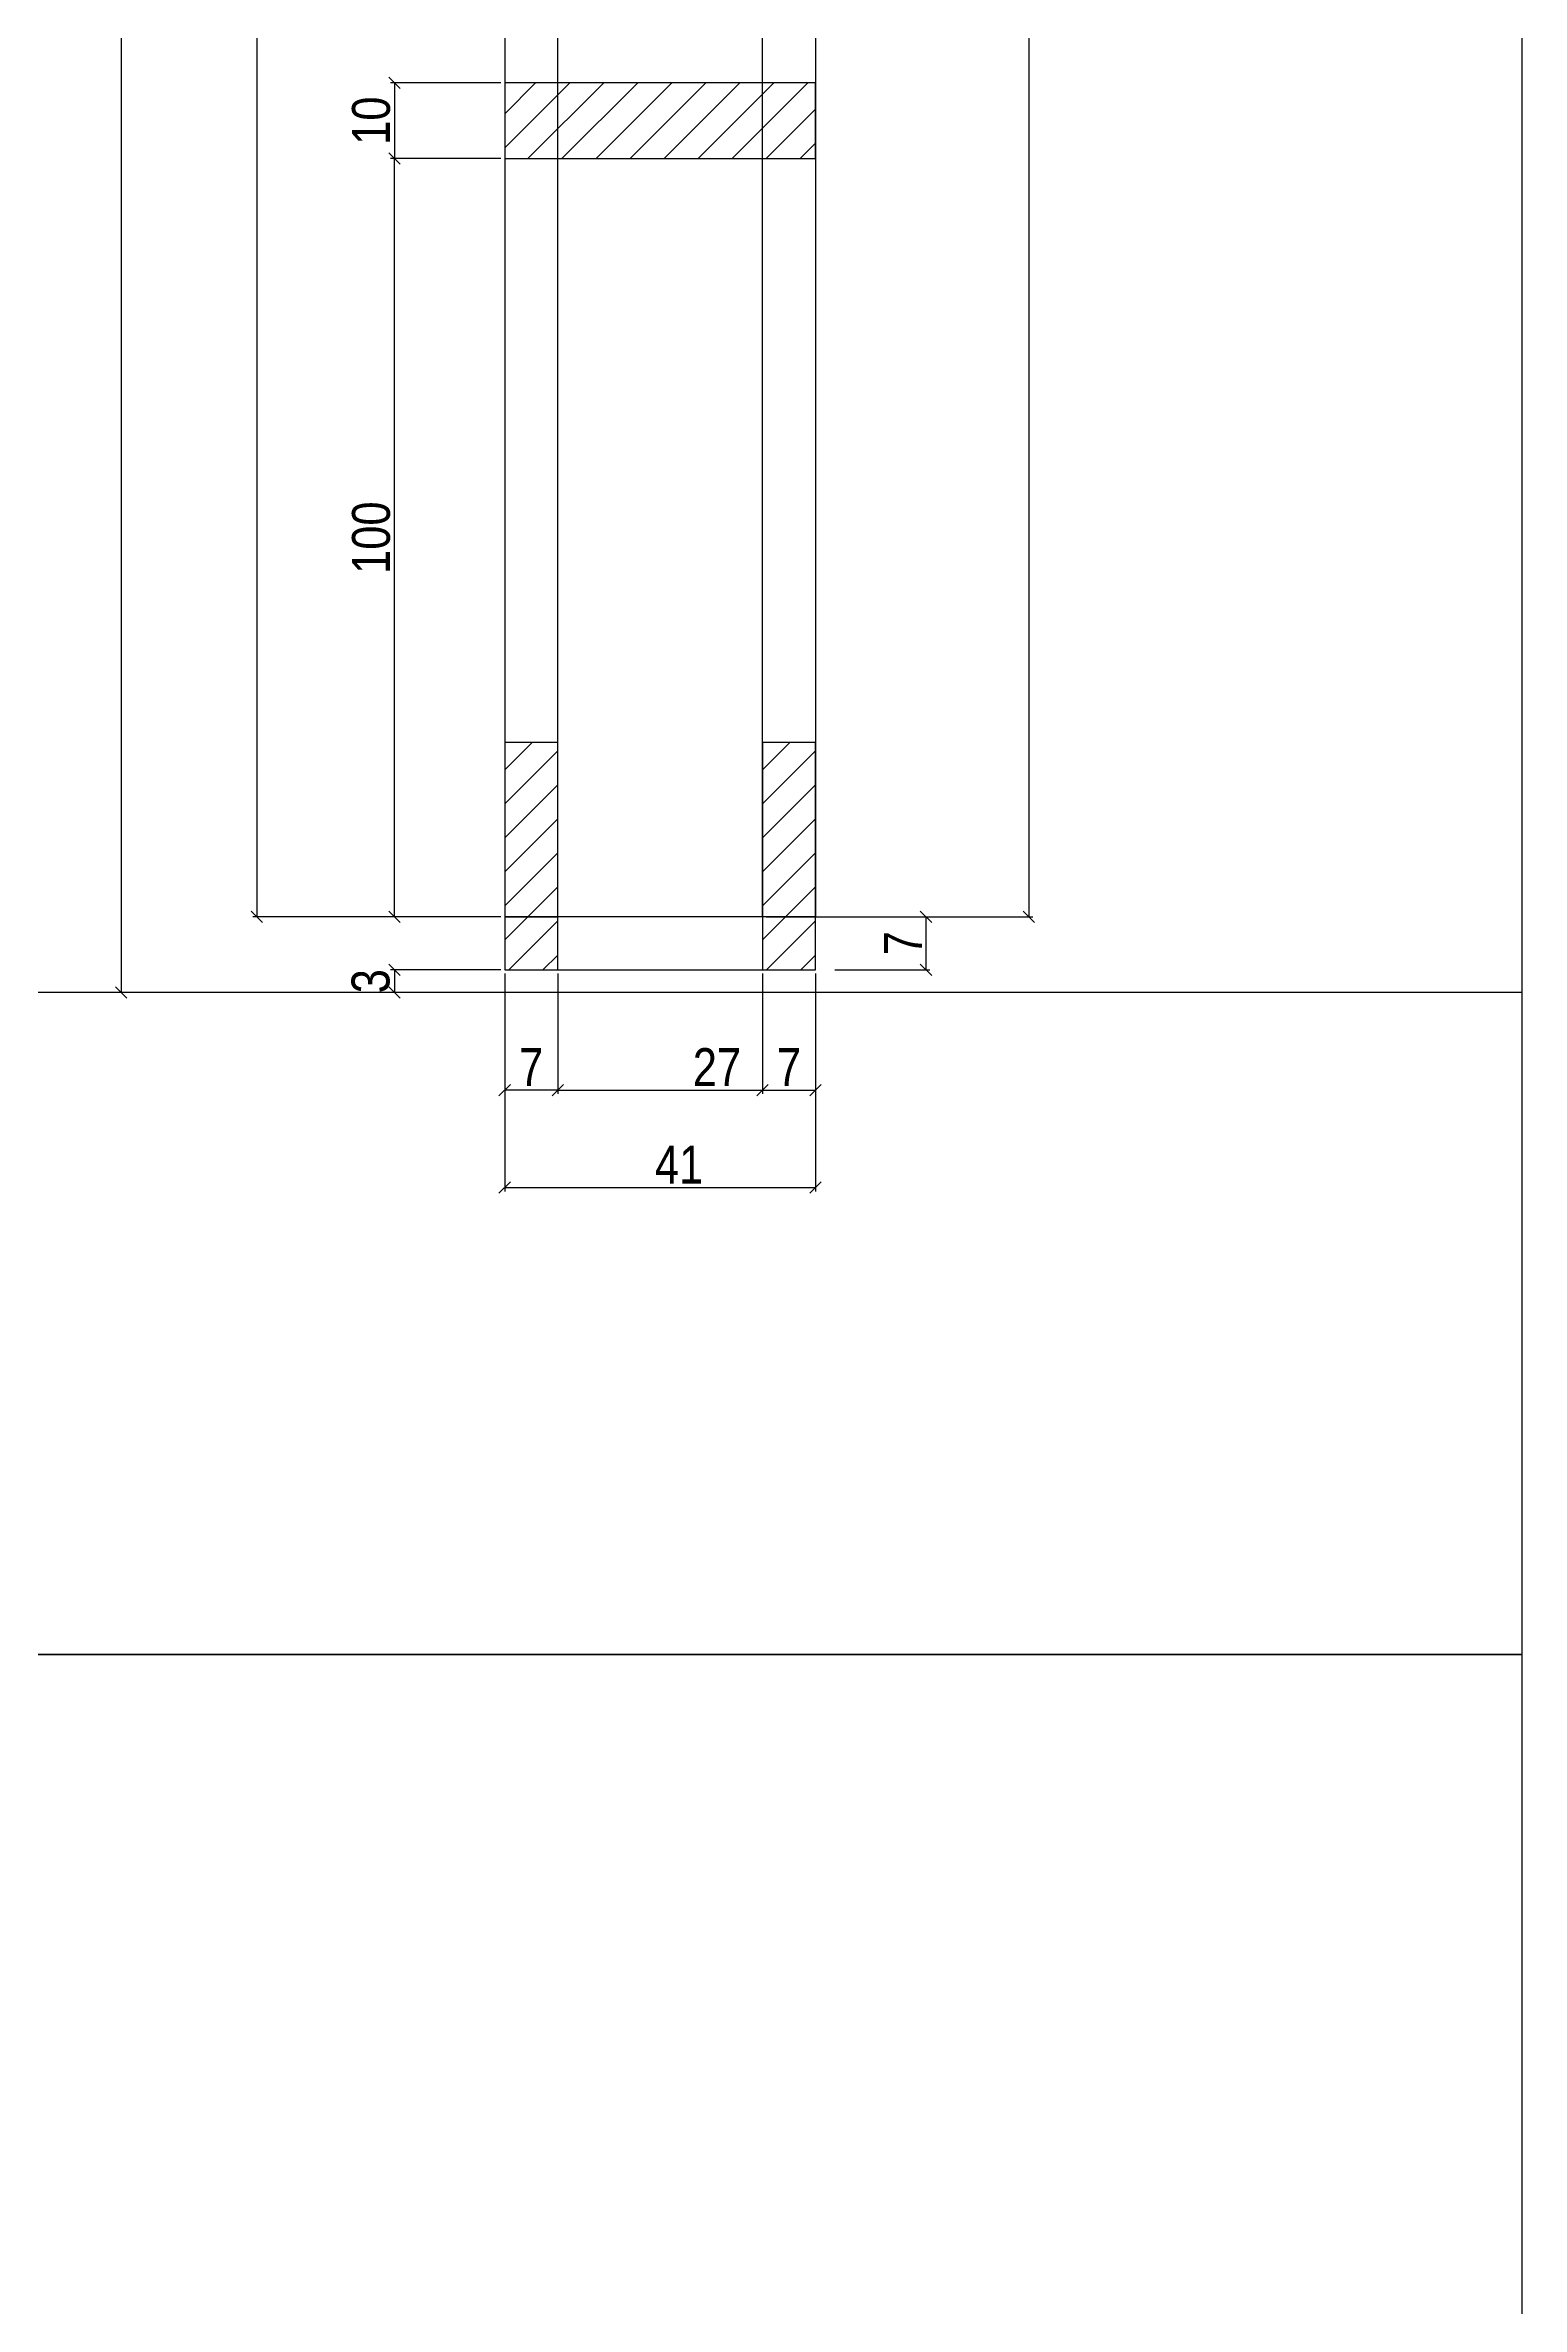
# Model space of a CAD drawing. Extents: x 15230 to 29563, y 3128 to 7338.
# Drawn here: x 18444 to 18833, y 4427 to 5023 of the extents above; entities that cross this region are included whole.
import ezdxf

# ---------------------------------------------------------------- set-up
doc = ezdxf.new("R2010")
doc.units = 0
for name, color, linetype in [('COTA', 241, 'Continuous'), ('TIRAS REESCORAMENTO', 252, 'Continuous'), ('VIGAS', 3, 'Continuous')]:
    doc.layers.add(name, color=color, linetype=linetype)
doc.styles.add('COTA TECNICA 2X', font='techl___.ttf', dxfattribs={"height": 10})
doc.dimstyles.new('SECAO', dxfattribs={"dimscale": 0.333333, "dimtxt": 5, "dimasz": 9, "dimexe": 3, "dimexo": 3, "dimgap": 3, "dimtad": 1, "dimdec": 1, "dimlfac": 0.5, "dimzin": 12, "dimdsep": 46, "dimtxsty": 'COTA TECNICA 2X', "dimblk1": 'OBLIQUE', "dimblk2": 'OBLIQUE', "dimsah": 1, "dimcen": 0.9, "dimclrd": 4, "dimclre": 4, "dimclrt": 240, "dimadec": 1, "dimazin": 3, "dimtfac": 1, "dimtdec": 1, "dimtmove": 0, "dimatfit": 3, "dimfxl": 1, "dimtolj": 1, "dimtzin": 12, "dimarcsym": 0})

# ---------------------------------------------------------------- blocks, each defined once
blk = doc.blocks.new('_Oblique')
at = {"color": 0, "linetype": 'ByBlock', "lineweight": -2}
blk.add_line((-0.5, -0.5), (0.5, 0.5), dxfattribs=at)
blk = doc.blocks.new('*D83')
at = {"layer": 'COTA', "color": 4, "lineweight": -2, "transparency": 16777216}
for p, q in [((18563.94, 5339.48), (18498.54, 5339.48)), ((18499.54, 5339.48), (18499.54, 4793.39)), ((18563.94, 4793.39), (18498.54, 4793.39))]:
    blk.add_line(p, q, dxfattribs=at)
at = {"layer": 'DEFPOINTS', "color": 0, "transparency": 16777216}
for p in [(18564.94, 5339.48), (18499.54, 4793.39), (18564.94, 4793.39)]:
    blk.add_point(p, dxfattribs=at)
at = {"layer": 'COTA', "color": 4, "lineweight": -2, "transparency": 16777216, "xscale": 3, "yscale": 3, "zscale": 3}
for p, rotation in [((18499.54, 5339.48), 90), ((18499.54, 4793.39), 270)]:
    blk.add_blockref('_Oblique', p, dxfattribs=dict(at, rotation=rotation))
at = {"layer": 'COTA', "color": 240, "transparency": 16777216, "insert": (18493.32, 5066.44), "char_height": 10, "attachment_point": 5, "rotation": 90, "style": 'COTA TECNICA 2X'}
blk.add_mtext('\\A1;273', dxfattribs=at)
blk = doc.blocks.new('*D84')
at = {"layer": 'COTA', "color": 4, "lineweight": -2, "transparency": 16777216}
for p, q in [((18564.94, 4778.39), (18564.94, 4720.93)), ((18646.94, 4778.39), (18646.94, 4720.93)), ((18564.94, 4721.93), (18646.94, 4721.93))]:
    blk.add_line(p, q, dxfattribs=at)
at = {"layer": 'DEFPOINTS', "color": 0, "transparency": 16777216}
for p in [(18564.94, 4779.39), (18646.94, 4779.39), (18646.94, 4721.93)]:
    blk.add_point(p, dxfattribs=at)
at = {"layer": 'COTA', "color": 4, "lineweight": -2, "transparency": 16777216, "xscale": 3, "yscale": 3, "zscale": 3, "rotation": 180}
blk.add_blockref('_Oblique', (18564.94, 4721.93), dxfattribs=at)
at = {"layer": 'COTA', "color": 4, "lineweight": -2, "transparency": 16777216, "xscale": 3, "yscale": 3, "zscale": 3}
blk.add_blockref('_Oblique', (18646.94, 4721.93), dxfattribs=at)
at = {"layer": 'COTA', "color": 240, "transparency": 16777216, "insert": (18610.94, 4728.01), "char_height": 10, "attachment_point": 5, "style": 'COTA TECNICA 2X'}
blk.add_mtext('\\A1;41', dxfattribs=at)
blk = doc.blocks.new('*D85')
at = {"layer": 'COTA', "color": 4, "lineweight": -2, "transparency": 16777216}
for p, q in [((18578.94, 4778.39), (18578.94, 4746.65)), ((18632.94, 4778.39), (18632.94, 4746.65)), ((18578.94, 4747.65), (18632.94, 4747.65))]:
    blk.add_line(p, q, dxfattribs=at)
at = {"layer": 'DEFPOINTS', "color": 0, "transparency": 16777216}
for p in [(18578.94, 4779.39), (18632.94, 4779.39), (18632.94, 4747.65)]:
    blk.add_point(p, dxfattribs=at)
at = {"layer": 'COTA', "color": 4, "lineweight": -2, "transparency": 16777216, "xscale": 3, "yscale": 3, "zscale": 3, "rotation": 180}
blk.add_blockref('_Oblique', (18578.94, 4747.65), dxfattribs=at)
at = {"layer": 'COTA', "color": 4, "lineweight": -2, "transparency": 16777216, "xscale": 3, "yscale": 3, "zscale": 3}
blk.add_blockref('_Oblique', (18632.94, 4747.65), dxfattribs=at)
at = {"layer": 'COTA', "color": 240, "transparency": 16777216, "insert": (18620.94, 4753.72), "char_height": 10, "attachment_point": 5, "style": 'COTA TECNICA 2X'}
blk.add_mtext('\\A1;27', dxfattribs=at)
blk = doc.blocks.new('*D86')
at = {"layer": 'COTA', "color": 4, "lineweight": -2, "transparency": 16777216}
blk.add_line((18632.94, 4747.65), (18646.94, 4747.65), dxfattribs=at)
at = {"layer": 'DEFPOINTS', "color": 0, "transparency": 16777216}
for p in [(18632.94, 4747.65), (18646.94, 4747.65), (18646.94, 4747.65)]:
    blk.add_point(p, dxfattribs=at)
at = {"layer": 'COTA', "color": 4, "lineweight": -2, "transparency": 16777216, "xscale": 3, "yscale": 3, "zscale": 3, "rotation": 180}
blk.add_blockref('_Oblique', (18632.94, 4747.65), dxfattribs=at)
at = {"layer": 'COTA', "color": 4, "lineweight": -2, "transparency": 16777216, "xscale": 3, "yscale": 3, "zscale": 3}
blk.add_blockref('_Oblique', (18646.94, 4747.65), dxfattribs=at)
at = {"layer": 'COTA', "color": 240, "transparency": 16777216, "insert": (18639.94, 4753.72), "char_height": 10, "attachment_point": 5, "style": 'COTA TECNICA 2X'}
blk.add_mtext('\\A1;7', dxfattribs=at)
blk = doc.blocks.new('*D87')
at = {"layer": 'COTA', "color": 4, "lineweight": -2, "transparency": 16777216}
blk.add_line((18578.94, 4747.65), (18564.94, 4747.65), dxfattribs=at)
at = {"layer": 'DEFPOINTS', "color": 0, "transparency": 16777216}
for p in [(18564.94, 4747.65), (18564.94, 4747.65), (18578.94, 4747.65)]:
    blk.add_point(p, dxfattribs=at)
at = {"layer": 'COTA', "color": 4, "lineweight": -2, "transparency": 16777216, "xscale": 3, "yscale": 3, "zscale": 3, "rotation": 180}
blk.add_blockref('_Oblique', (18564.94, 4747.65), dxfattribs=at)
at = {"layer": 'COTA', "color": 4, "lineweight": -2, "transparency": 16777216, "xscale": 3, "yscale": 3, "zscale": 3}
blk.add_blockref('_Oblique', (18578.94, 4747.65), dxfattribs=at)
at = {"layer": 'COTA', "color": 240, "transparency": 16777216, "insert": (18571.94, 4753.72), "char_height": 10, "attachment_point": 5, "style": 'COTA TECNICA 2X'}
blk.add_mtext('\\A1;7', dxfattribs=at)
blk = doc.blocks.new('*D88')
at = {"layer": 'COTA', "color": 4, "lineweight": -2, "transparency": 16777216}
for p, q in [((18563.94, 5013.41), (18534.84, 5013.41)), ((18535.84, 5013.41), (18535.84, 4993.41)), ((18563.94, 4993.41), (18534.84, 4993.41))]:
    blk.add_line(p, q, dxfattribs=at)
at = {"layer": 'DEFPOINTS', "color": 0, "transparency": 16777216}
for p in [(18564.94, 5013.41), (18535.84, 4993.41), (18564.94, 4993.41)]:
    blk.add_point(p, dxfattribs=at)
at = {"layer": 'COTA', "color": 4, "lineweight": -2, "transparency": 16777216, "xscale": 3, "yscale": 3, "zscale": 3}
for p, rotation in [((18535.84, 5013.41), 90), ((18535.84, 4993.41), 270)]:
    blk.add_blockref('_Oblique', p, dxfattribs=dict(at, rotation=rotation))
at = {"layer": 'COTA', "color": 240, "transparency": 16777216, "insert": (18529.74, 5003.41), "char_height": 10, "attachment_point": 5, "rotation": 90, "style": 'COTA TECNICA 2X'}
blk.add_mtext('\\A1;10', dxfattribs=at)
blk = doc.blocks.new('*D91')
at = {"layer": 'COTA', "color": 4, "lineweight": -2, "transparency": 16777216}
for p, q in [((18577.94, 5345.48), (18462.74, 5345.48)), ((18463.74, 5345.48), (18463.74, 4773.39)), ((18563.94, 4773.39), (18462.74, 4773.39))]:
    blk.add_line(p, q, dxfattribs=at)
at = {"layer": 'DEFPOINTS', "color": 0, "transparency": 16777216}
for p in [(18578.94, 5345.48), (18463.74, 4773.39), (18564.94, 4773.39)]:
    blk.add_point(p, dxfattribs=at)
at = {"layer": 'COTA', "color": 4, "lineweight": -2, "transparency": 16777216, "xscale": 3, "yscale": 3, "zscale": 3}
for p, rotation in [((18463.74, 5345.48), 90), ((18463.74, 4773.39), 270)]:
    blk.add_blockref('_Oblique', p, dxfattribs=dict(at, rotation=rotation))
at = {"layer": 'COTA', "color": 240, "transparency": 16777216, "insert": (18457.62, 5059.44), "char_height": 10, "attachment_point": 5, "rotation": 90, "style": 'COTA TECNICA 2X'}
blk.add_mtext('\\A1;286', dxfattribs=at)
blk = doc.blocks.new('*D92')
at = {"layer": 'COTA', "color": 4, "lineweight": -2, "transparency": 16777216}
for p, q in [((18563.94, 4779.39), (18534.84, 4779.39)), ((18535.84, 4779.39), (18535.84, 4773.39)), ((18563.94, 4773.39), (18534.84, 4773.39))]:
    blk.add_line(p, q, dxfattribs=at)
at = {"layer": 'DEFPOINTS', "color": 0, "transparency": 16777216}
for p in [(18564.94, 4779.39), (18535.84, 4773.39), (18564.94, 4773.39)]:
    blk.add_point(p, dxfattribs=at)
at = {"layer": 'COTA', "color": 4, "lineweight": -2, "transparency": 16777216, "xscale": 3, "yscale": 3, "zscale": 3}
for p, rotation in [((18535.84, 4779.39), 90), ((18535.84, 4773.39), 270)]:
    blk.add_blockref('_Oblique', p, dxfattribs=dict(at, rotation=rotation))
at = {"layer": 'COTA', "color": 240, "transparency": 16777216, "insert": (18529.62, 4776.39), "char_height": 10, "attachment_point": 5, "rotation": 90, "style": 'COTA TECNICA 2X'}
blk.add_mtext('\\A1;3', dxfattribs=at)
blk = doc.blocks.new('*D95')
at = {"layer": 'COTA', "color": 4, "lineweight": -2, "transparency": 16777216}
for p, q in [((18563.94, 4993.41), (18534.84, 4993.41)), ((18535.84, 4793.39), (18535.84, 4993.41)), ((18562.94, 4793.39), (18534.84, 4793.39))]:
    blk.add_line(p, q, dxfattribs=at)
at = {"layer": 'DEFPOINTS', "color": 0, "transparency": 16777216}
for p in [(18535.84, 4993.41), (18564.94, 4993.41), (18563.94, 4793.39)]:
    blk.add_point(p, dxfattribs=at)
at = {"layer": 'COTA', "color": 4, "lineweight": -2, "transparency": 16777216, "xscale": 3, "yscale": 3, "zscale": 3}
for p, rotation in [((18535.84, 4993.41), 90), ((18535.84, 4793.39), 270)]:
    blk.add_blockref('_Oblique', p, dxfattribs=dict(at, rotation=rotation))
at = {"layer": 'COTA', "color": 240, "transparency": 16777216, "insert": (18529.74, 4893.4), "char_height": 10, "attachment_point": 5, "rotation": 90, "style": 'COTA TECNICA 2X'}
blk.add_mtext('\\A1;100', dxfattribs=at)
blk = doc.blocks.new('*D97')
at = {"layer": 'COTA', "color": 4, "lineweight": -2, "transparency": 16777216}
for p, q in [((18648.94, 5311.36), (18704.24, 5311.36)), ((18703.24, 5311.36), (18703.24, 4793.39)), ((18648.94, 4793.39), (18704.24, 4793.39))]:
    blk.add_line(p, q, dxfattribs=at)
at = {"layer": 'DEFPOINTS', "color": 0, "transparency": 16777216}
for p in [(18647.94, 5311.36), (18647.94, 4793.39), (18703.24, 4793.39)]:
    blk.add_point(p, dxfattribs=at)
at = {"layer": 'COTA', "color": 4, "lineweight": -2, "transparency": 16777216, "xscale": 3, "yscale": 3, "zscale": 3}
for p, rotation in [((18703.24, 5311.36), 90), ((18703.24, 4793.39), 270)]:
    blk.add_blockref('_Oblique', p, dxfattribs=dict(at, rotation=rotation))
at = {"layer": 'COTA', "color": 240, "transparency": 16777216, "insert": (18697.1, 5052.37), "char_height": 10, "attachment_point": 5, "rotation": 90, "style": 'COTA TECNICA 2X'}
blk.add_mtext('\\A1;259', dxfattribs=at)
blk = doc.blocks.new('*D98')
at = {"layer": 'COTA', "color": 4, "lineweight": -2, "transparency": 16777216}
for p, q in [((18633.94, 4793.39), (18677.09, 4793.39)), ((18676.09, 4793.39), (18676.09, 4779.39)), ((18652, 4779.39), (18677.09, 4779.39))]:
    blk.add_line(p, q, dxfattribs=at)
at = {"layer": 'DEFPOINTS', "color": 0, "transparency": 16777216}
for p in [(18632.94, 4793.39), (18651, 4779.39), (18676.09, 4779.39)]:
    blk.add_point(p, dxfattribs=at)
at = {"layer": 'COTA', "color": 4, "lineweight": -2, "transparency": 16777216, "xscale": 3, "yscale": 3, "zscale": 3}
for p, rotation in [((18676.09, 4793.39), 90), ((18676.09, 4779.39), 270)]:
    blk.add_blockref('_Oblique', p, dxfattribs=dict(at, rotation=rotation))
at = {"layer": 'COTA', "color": 240, "transparency": 16777216, "insert": (18670.02, 4786.39), "char_height": 10, "attachment_point": 5, "rotation": 90, "style": 'COTA TECNICA 2X'}
blk.add_mtext('\\A1;7', dxfattribs=at)

msp = doc.modelspace()

# ---------------------------------------------------------------- hatches: boundary and pattern name
at = {"layer": 'COTA'}
h = msp.add_hatch(dxfattribs=at)
h.set_pattern_fill('ANSI31', color=256, scale=2, style=0)
h.set_pattern_definition([(45, (-5016.9094, -193107.891), (-4.49012806, 4.49012806), [])])
h.paths.add_polyline_path([(18646.94, 4993.41), (18646.94, 5013.41), (18564.94, 5013.41), (18564.94, 4993.41)])
h = msp.add_hatch(dxfattribs=at)
h.set_pattern_fill('ANSI31', color=256, scale=2, style=0)
h.set_pattern_definition([(45, (-1279.276, -1029.802), (-4.490128, 4.490128), [])])
h.paths.add_polyline_path([(18564.94, 4779.39), (18578.94, 4779.39), (18578.94, 4839.39), (18564.94, 4839.39)])
h = msp.add_hatch(dxfattribs=at)
h.set_pattern_fill('ANSI31', color=256, scale=2, style=0)
h.set_pattern_definition([(45, (-1211.276, -1029.802), (-4.490128, 4.490128), [])])
h.paths.add_polyline_path([(18632.94, 4779.39), (18646.94, 4779.39), (18646.94, 4839.39), (18632.94, 4839.39)])

# ---------------------------------------------------------------- linework, layer by layer
at = {"linetype": 'Continuous'}
for points in [[(18564.94, 4793.39), (18578.94, 4793.39), (18578.94, 5339.48), (18564.94, 5339.48)], [(18564.94, 4779.39), (18578.94, 4779.39), (18578.94, 4839.39), (18564.94, 4839.39)], [(18632.94, 4779.39), (18646.94, 4779.39), (18646.94, 4839.39), (18632.94, 4839.39)]]:
    msp.add_lwpolyline(points, close=True, dxfattribs=at)
for points in [[(18632.94, 5234.43), (18632.94, 5311.36), (18646.94, 5311.36), (18646.94, 4793.39), (18632.94, 4793.39), (18632.94, 5234.43)], [(18564.94, 4993.41), (18646.94, 4993.41), (18646.94, 5013.41), (18564.94, 5013.41), (18564.94, 4993.41)], [(18586.94, 4779.39), (18646.94, 4779.39), (18646.94, 4793.39), (18564.94, 4793.39), (18564.94, 4779.39), (18586.94, 4779.39)]]:
    msp.add_lwpolyline(points, dxfattribs=at)
at = {"layer": 'TIRAS REESCORAMENTO', "linetype": 'ByBlock'}
msp.add_line((18833.27, 4773.39), (18208.99, 4773.39), dxfattribs=at)
at = {"layer": 'VIGAS'}
for points in [[(18833.27, 4598.78), (18208.99, 4598.78), (18208.99, 5563.56), (18833.27, 5563.56)], [(18833.27, 3633.99), (18208.99, 3633.99), (18208.99, 4598.78), (18833.27, 4598.78)]]:
    msp.add_lwpolyline(points, close=True, dxfattribs=at)

# ---------------------------------------------------------------- dimensions: what is measured, and where the dimension line sits
at = {"layer": 'COTA', "color": 3}
for base, p1, p2, picture, middle in [((18463.74, 4773.39), (18578.94, 5345.48), (18564.94, 4773.39), '*D91', (18457.62, 5059.44)), ((18499.54, 4793.39), (18564.94, 5339.48), (18564.94, 4793.39), '*D83', (18493.32, 5066.44)), ((18703.24, 4793.39), (18647.94, 5311.36), (18647.94, 4793.39), '*D97', (18697.1, 5052.37)), ((18535.84, 4993.41), (18564.94, 5013.41), (18564.94, 4993.41), '*D88', (18529.74, 5003.41)), ((18535.84, 4993.41), (18563.94, 4793.39), (18564.94, 4993.41), '*D95', (18529.74, 4893.4)), ((18676.09, 4779.39), (18632.94, 4793.39), (18651, 4779.39), '*D98', (18670.02, 4786.39))]:
    dim = msp.add_linear_dim(base=base, p1=p1, p2=p2, angle=90, dimstyle='SECAO', dxfattribs=at)
    dim.commit()
    dim.dimension.update_dxf_attribs({"geometry": picture, "text_midpoint": middle})
dim = msp.add_linear_dim(base=(18535.84, 4773.39), p1=(18564.94, 4779.39), p2=(18564.94, 4773.39), angle=90, dimstyle='SECAO', dxfattribs=at)
dim.commit()
dim.dimension.update_dxf_attribs({"geometry": '*D92', "text_midpoint": (18535.84, 4776.39), "dimtype": 160})
for base, p1, p2, picture, middle in [((18646.94, 4721.93), (18564.94, 4779.39), (18646.94, 4779.39), '*D84', (18610.94, 4721.93)), ((18632.94, 4747.65), (18578.94, 4779.39), (18632.94, 4779.39), '*D85', (18620.94, 4747.65)), ((18646.94, 4747.65), (18632.94, 4747.65), (18646.94, 4747.65), '*D86', (18639.94, 4747.65))]:
    dim = msp.add_linear_dim(base=base, p1=p1, p2=p2, dimstyle='SECAO', dxfattribs=at)
    dim.commit()
    dim.dimension.update_dxf_attribs({"geometry": picture, "text_midpoint": middle, "dimtype": 160})
dim = msp.add_linear_dim(base=(18564.94, 4747.65), p1=(18578.94, 4747.65), p2=(18564.94, 4747.65), dimstyle='SECAO', dxfattribs=at)
dim.commit()
dim.dimension.update_dxf_attribs({"geometry": '*D87', "text_midpoint": (18571.94, 4753.72)})

doc.saveas('drawing.dxf')
